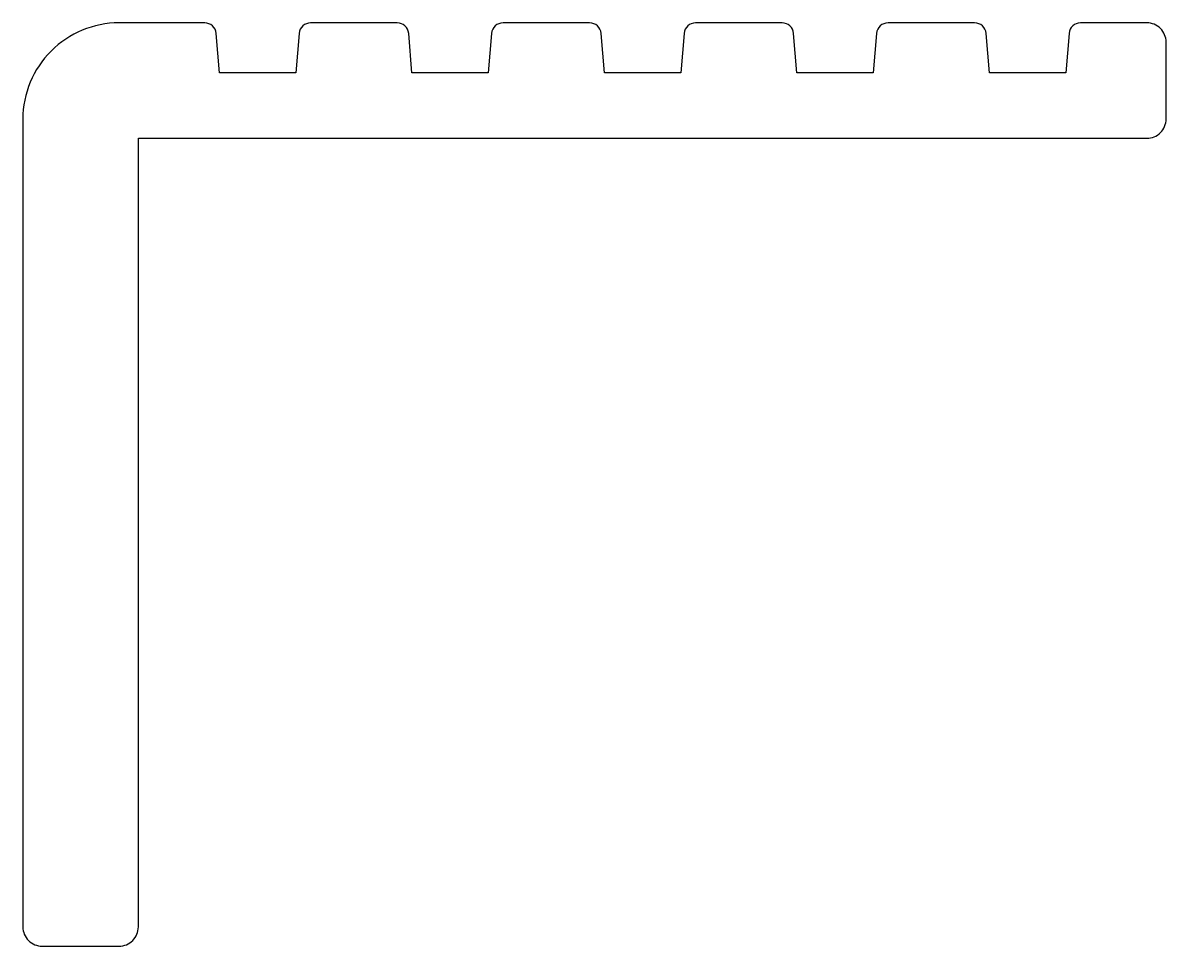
# Model space of a CAD drawing. Extents: x 162.4 to 192.1, y 217.7 to 241.7.
import ezdxf

# ---------------------------------------------------------------- set-up
doc = ezdxf.new("R2010")
doc.units = 0
doc.layers.add('ANA', color=220, linetype='CONTINUOUS')

msp = doc.modelspace()

# ---------------------------------------------------------------- linework, layer by layer
at = {"layer": 'ANA'}
msp.add_lwpolyline([(179.533, 240.407), (177.549, 240.407), (177.464, 241.432, 0.390066), (177.165, 241.707), (174.917, 241.707, 0.390066), (174.618, 241.432), (174.533, 240.407), (172.549, 240.407), (172.464, 241.432, 0.390066), (172.165, 241.707), (169.917, 241.707, 0.390066), (169.618, 241.432), (169.533, 240.407), (167.549, 240.407), (167.464, 241.432, 0.390066), (167.165, 241.707), (164.941, 241.707, 0.414214), (162.441, 239.207), (162.441, 218.207, 0.414214), (162.941, 217.707), (164.941, 217.707, 0.414214), (165.441, 218.207), (165.441, 238.707), (191.641, 238.707, 0.414214), (192.141, 239.207), (192.141, 241.207, 0.414214), (191.641, 241.707), (189.917, 241.707, 0.390066), (189.618, 241.432), (189.533, 240.407), (187.549, 240.407), (187.464, 241.432, 0.390066), (187.165, 241.707), (184.917, 241.707, 0.390066), (184.618, 241.432), (184.533, 240.407), (182.549, 240.407), (182.464, 241.432, 0.390066), (182.165, 241.707), (179.917, 241.707, 0.390066), (179.618, 241.432)], format="xyb", close=True, dxfattribs=at)

doc.saveas('drawing.dxf')
